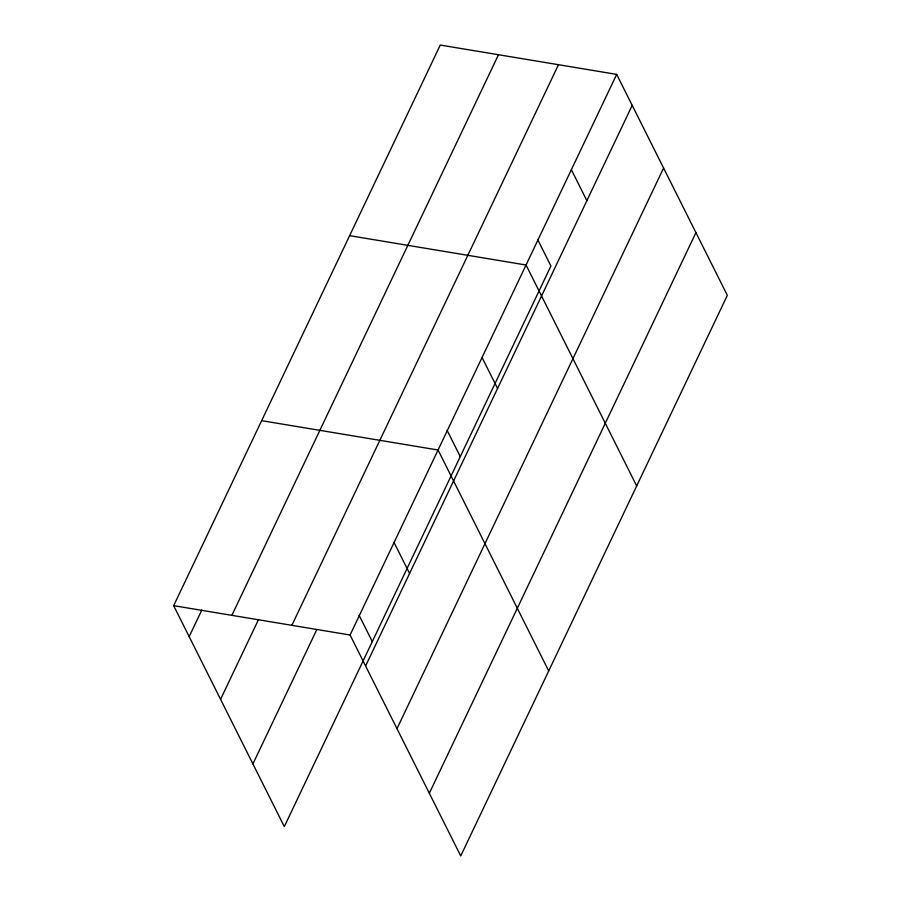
<?xml version="1.0" encoding="UTF-8"?>
<svg xmlns="http://www.w3.org/2000/svg" width="901" height="901" viewBox="0 0 901 901"><rect width="100%" height="100%" fill="white"/><g stroke="black" fill="none" stroke-linecap="round" stroke-linejoin="round"><path stroke-width="1.35" d="M537.728 239.655L550.916 265.986L284.311 826.611L173.668 605.663L440.274 45.05L616.689 74.389L727.332 295.337L460.726 855.95L350.084 635.014L616.689 74.389M189.176 636.635L201.835 610.022M231.884 615.349L498.49 54.736M220.576 699.322L258.542 619.494M291.868 625.328L558.474 64.714M252.922 763.913L316.792 629.596M365.592 665.985L632.198 105.361M396.992 728.672L663.587 168.048M429.326 793.263L695.932 232.638M349.633 235.657L526.049 265.007L636.68 485.943M261.65 420.666L438.066 450.004L548.698 670.941M173.668 605.663L350.084 635.014M571.369 169.703L586.878 200.664M482.058 357.506L497.566 388.477M447.087 430.273L460.265 456.604M394.075 542.503L409.583 573.475M359.105 615.27L372.293 641.602"/></g></svg>
